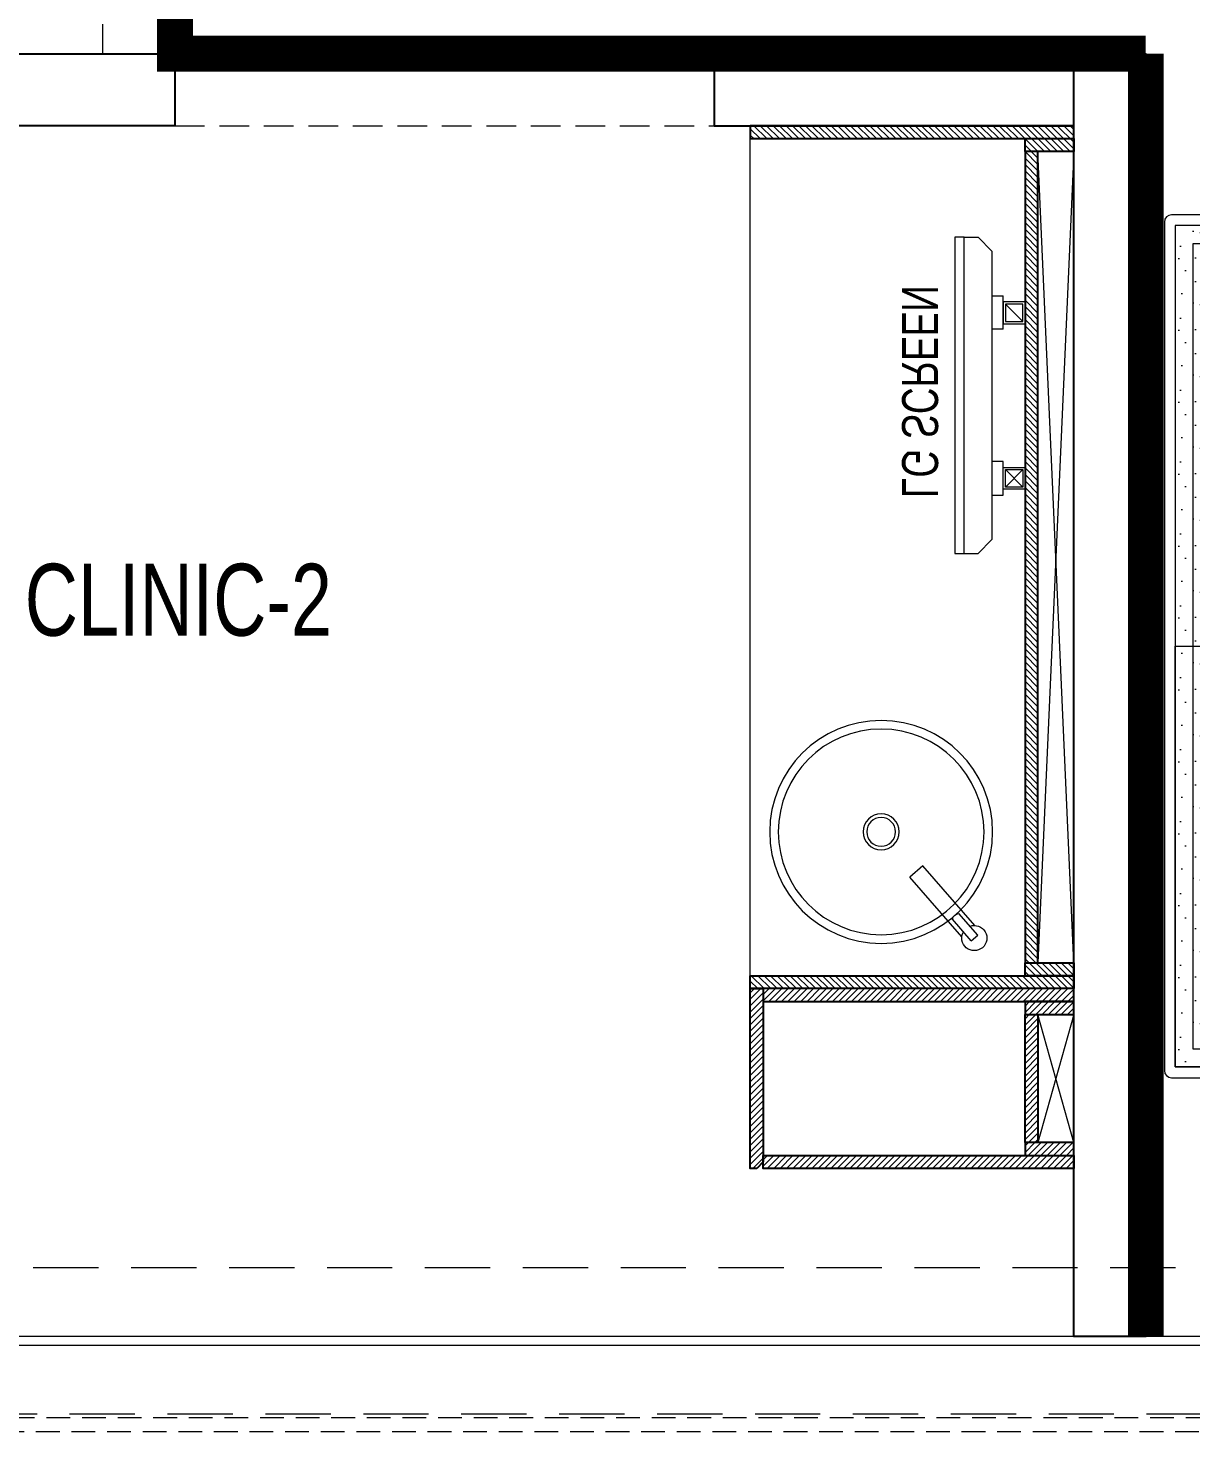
# Model space of a CAD drawing. Header units: feet. Extents: x 2963186 to 2977669, y -5470406 to -5462756.
# Drawn here: x 2964786 to 2966402, y -5470401 to -5468449 of the extents above; entities that cross this region are included whole.
import ezdxf

# ---------------------------------------------------------------- set-up
doc = ezdxf.new("R2010")
doc.units = ezdxf.units.FT
doc.header["$LTSCALE"] = 33
doc.header["$MEASUREMENT"] = 0
for name, pattern in [('a_p6_plan_L18$0$HIDDEN', [0.375, 0.25, -0.125]), ('ACAD_ISO03W100', [30, 12, -18]), ('HIDDEN2', [4.7624999999999975, 3.174999999999998, -1.587499999999999]), ('HIDDENX2', [0.75, 0.5, -0.25])]:
    doc.linetypes.add(name, pattern=pattern)
for name, color, linetype, lineweight in [('A-Glazing', 4, 'Continuous', 20), ('A-shutter', 8, 'Continuous', 18), ('beam', 90, 'Continuous', 9), ('Floor-Unit', 1, 'Continuous', 13), ('LENS-CURTAIN', 5, 'a_p6_plan_L18$0$HIDDEN', 9), ('LENS-HATCH', 251, 'Continuous', 5), ('LENS-PARTITION', 21, 'Continuous', 25), ('LENS-TEXT', 31, 'Continuous', 5), ('LENS_DIMENSION', 193, 'Continuous', 0), ('LK-FF&E FLOOR', 1, 'Continuous', 9), ('LK-FF&E WALL', 1, 'Continuous', 9), ('LK-FLUTTED FINISH', 20, 'Continuous', 30), ('LK-IT', 3, 'Continuous', 18), ('LK-MIRROR', 133, 'Continuous', 13), ('LN-ELEVATION-1', 81, 'Continuous', 25), ('LN-ELEVATION-2', 103, 'Continuous', 20), ('LN-ELEVATION-3', 125, 'Continuous', 18), ('LN-ELEVATION-5', 167, 'Continuous', 5), ('LN-HATCH', 251, 'Continuous', 0), ('rolling shutter', 1, 'Continuous', 5), ('TV', 92, 'Continuous', 18)]:
    doc.layers.add(name, color=color, linetype=linetype, lineweight=lineweight)
doc.styles.add('LK TXT', font='GILC____.TTF', dxfattribs={"height": 100})
doc.styles.get("Standard").update_dxf_attribs({"font": 'GILC____.TTF'})
pattern_1 = [(44.99999999999998, (35858.5, -100655.3575484328), (-4.419417382415918, 4.419417382415923), [])]

# ---------------------------------------------------------------- blocks, each defined once
blk = doc.blocks.new('*U45')
at = {"layer": 'A-shutter', "color": 5, "linetype": 'HIDDENX2', "ltscale": 2}
blk.add_lwpolyline([(41037270.57442116, -1561544.224196389), (41037270.57442135, -1561564.224196389), (41041347.97442124, -1561564.224191636), (41041347.97442105, -1561544.224191635)], close=True, dxfattribs=at)
blk = doc.blocks.new('A$Ccaeba2c0')
at = {"layer": 'beam', "linetype": 'a_p6_plan_L18$0$HIDDEN', "lineweight": 5, "ltscale": 11}
blk.add_lwpolyline([(-10033, 203.2000000001862), (-14020.79999999981, 203.2000000001862), (-14020.79999999981, 0), (-10033, 0)], close=True, dxfattribs=at)
at = {"layer": 'rolling shutter', "color": 2, "xscale": -1}
blk.add_blockref('*U45', (41027282.57442129, 1561539.224195756), dxfattribs=at)
blk = doc.blocks.new('2 seater bench')
at = {"layer": 'LENS-HATCH', "lineweight": 0}
h = blk.add_hatch(dxfattribs=at)
h.set_pattern_fill('STIP1', color=177, scale=100, angle=269.9999999999999, pattern_type=2)
h.set_pattern_definition([(270, (6617251.078707985, -170421.6063060569), (100, -1.516e-13), [0, -100]), (270, (6617235.078707984, -170433.6063060569), (100, -1.516e-13), [0, -100]), (270, (6617211.078707985, -170428.6063060569), (100, -1.516e-13), [0, -100]), (270, (6617188.078707985, -170463.6063060569), (100, -1.516e-13), [0, -100]), (270, (6617224.078707985, -170460.6063060569), (100, -1.516e-13), [0, -100]), (270, (6617248.078707985, -170487.6063060569), (100, -1.516e-13), [0, -100]), (270, (6617255.078707985, -170452.6063060569), (100, -1.516e-13), [0, -100]), (270, (6617214.078707985, -170494.6063060569), (100, -1.516e-13), [0, -100]), (270, (6617182.078707985, -170489.6063060569), (100, -1.516e-13), [0, -100]), (270, (6617167.078707985, -170415.6063060568), (100, -1.516e-13), [0, -100]), (270, (6617187.078707985, -170433.6063060569), (100, -1.516e-13), [0, -100]), (270, (6617168.078707984, -170447.6063060569), (100, -1.516e-13), [0, -100]), (270, (6617232.078707985, -170508.6063060569), (100, -1.516e-13), [0, -100]), (270, (6617207.078707984, -170476.6063060568), (100, -1.516e-13), [0, -100]), (270, (6617240.078707984, -170468.6063060569), (100, -1.516e-13), [0, -100]), (270, (6617231.078707984, -170485.6063060569), (100, -1.516e-13), [0, -100]), (270, (6617204.078707985, -170449.6063060568), (100, -1.516e-13), [0, -100]), (270, (6617258.078707984, -170477.6063060569), (100, -1.516e-13), [0, -100]), (270, (6617199.078707984, -170508.6063060569), (100, -1.516e-13), [0, -100]), (270, (6617169.078707985, -170505.6063060569), (100, -1.516e-13), [0, -100])])
h.paths.add_polyline_path([(585, 210), (0, 210), (0, -210), (585, -210)])
h.paths.add_polyline_path([(0, 245), (0, -210)])
h.paths.add_polyline_path([(-585, 210), (0, 210), (0, -210), (-585, -210)])
at = {"layer": 'LN-ELEVATION-2', "ltscale": 0.5}
for points in [[(-585, 210), (0, 210), (0, -210), (-585, -210)], [(585.0000000009313, 210), (0, 210), (0, -210), (585.0000000009313, -210)]]:
    blk.add_lwpolyline(points, close=True, dxfattribs=at)
at = {"layer": 'LN-ELEVATION-5', "ltscale": 0.5}
blk.add_lwpolyline([(590, 225), (-590, 225, 0.4142135623730951), (-600, 215), (-600, -215, 0.4142135623730951), (-590, -225), (590, -225, 0.4142135623730951), (600, -215), (600, 215, 0.4142135623730951)], format="xyb", close=True, dxfattribs=at)
blk.add_lwpolyline([(585, 210), (-585, 210), (-585, -210), (585, -210)], close=True, dxfattribs=at)
at = {"layer": 'LN-ELEVATION-5', "linetype": 'HIDDEN2', "ltscale": 11}
blk.add_lwpolyline([(-560, 185), (560.0000000009313, 185), (560.0000000009313, -185), (-560, -185)], close=True, dxfattribs=at)
blk = doc.blocks.new('rtf')
at = {"color": 0, "linetype": 'ByBlock', "lineweight": -2}
for p, q in [((16412.5253540573, -172798.8148984113), (16452.40026456733, -172798.8148984113)), ((16412.5253540573, -172810.8148984113), (16412.5253540573, -172798.8148984113)), ((16425.26329468148, -172793.1007600746), (16535.26329468148, -172793.1007600746)), ((16535.26329468148, -172793.1007600746), (16535.26329468148, -172817.1007600746)), ((16412.5253540573, -172810.8148984113), (16452.40026456733, -172810.8148984113)), ((16425.26329468148, -172817.1007600746), (16535.26329468148, -172817.1007600746))]:
    blk.add_line(p, q, dxfattribs=at)
for centre, radius, start, end in [((16412.5253540573, -172805.1007600746), 17.5, 21.05058810897431, 340.9421780194656), ((16444.53660690578, -172804.8148984114), 9.891264419597851, 322.656233941354, 37.34376605891414)]:
    blk.add_arc(centre, radius, start, end, dxfattribs=at)
blk = doc.blocks.new('dsg')
at = {"color": 0, "linetype": 'ByBlock', "lineweight": -2}
for radius in [155, 143, 25, 20]:
    blk.add_circle((11491.5035008227, -171102.5847399924), radius, dxfattribs=at)
blk.add_blockref('rtf', (-5117.472106590168, 1702.9323767405), dxfattribs=at)
blk = doc.blocks.new('CLINIC - CABINET SINK')
at = {"layer": 'LN-HATCH', "ltscale": 0.5}
h = blk.add_hatch(dxfattribs=at)
h.set_pattern_fill('ANSI31', color=256, scale=2)
h.set_pattern_definition([(45, (4052861.500382861, 1708016.355767586), (-4.490128060534575, 4.490128060534575), [])])
h.paths.add_polyline_path([(-563.359543572413, 156.9999999999999), (564.640456427587, 156.9999999999999), (564.640456427587, 174.9999999999999), (-563.359543572413, 174.9999999999999)])
h.paths.add_polyline_path([(582.6404564275867, 225), (600.6404564275867, 225), (600.6404564275867, -225), (582.6404564275867, -225)])
h.paths.add_polyline_path([(564.640456427587, 225), (582.6404564275867, 225), (582.6404564275867, 156.9999999999999), (564.640456427587, 156.9999999999999)])
h.paths.add_polyline_path([(-581.359543572413, 225), (-599.359543572413, 225), (-599.359543572413, -225), (-581.359543572413, -225)])
h.paths.add_polyline_path([(-581.359543572413, 225), (-563.359543572413, 225), (-563.359543572413, 156.9999999999999), (-581.359543572413, 156.9999999999999)])
at = {"layer": 'LN-ELEVATION-1', "ltscale": 0.5}
for points in [[(-581.359543572413, 225), (-599.359543572413, 225), (-599.359543572413, -225), (-581.359543572413, -225)], [(-581.359543572413, 225), (-563.359543572413, 225), (-563.359543572413, 156.9999999999999), (-581.359543572413, 156.9999999999999)], [(564.640456427587, 225), (582.6404564275867, 225), (582.6404564275867, 156.9999999999999), (564.640456427587, 156.9999999999999)], [(582.6404564275867, 225), (600.6404564275867, 225), (600.6404564275867, -225), (582.6404564275867, -225)], [(-563.359543572413, 156.9999999999999), (564.640456427587, 156.9999999999999), (564.640456427587, 174.9999999999999), (-563.359543572413, 174.9999999999999)]]:
    blk.add_lwpolyline(points, close=True, dxfattribs=at)
at = {"layer": 'LN-ELEVATION-2', "ltscale": 0.5}
blk.add_line((582.6404564275867, -225), (-581.359543572413, -225), dxfattribs=at)
at = {"layer": 'LN-HATCH', "ltscale": 0.5}
for p, q in [((564.640456427587, 225), (-563.359543572413, 174.9999999999999)), ((-563.359543572413, 225), (564.640456427587, 174.9999999999999))]:
    blk.add_line(p, q, dxfattribs=at)
at = {"layer": 'LN-ELEVATION-3', "xscale": -1, "rotation": 41.1558274151866}
blk.add_blockref('dsg', (-103569.3304926871, 136346.6509754679), dxfattribs=at)
blk = doc.blocks.new('CLINIC SCREEN')
at = {"layer": 'TV'}
for p, q in [((-103.1090284836336, 42.85441964946222), (-127.4114311772946, 18.55201695591665)), ((-127.4114311772946, 42.85441964946222), (-103.1090284836336, 18.55201695591665)), ((102.7052824410566, 42.85441964946222), (127.007685134602, 18.55201695591665))]:
    blk.add_line(p, q, dxfattribs=at)
at = {"layer": 'TV', "ltscale": 12}
for p, q in [((-220.0000000000082, -19.41163062257681), (-200.5883693773149, 0)), ((200.5883693773149, 0), (-200.5883693773149, 0)), ((-138.5315413423604, 0), (-138.5315413423604, 15.514207008644)), ((-138.5315413423604, 15.514207008644), (-91.98892031613741, 15.514207008644)), ((-91.98892031613741, 15.514207008644), (-91.98892031613741, 0)), ((91.98892031610741, 15.514207008644), (91.98892031610741, 0)), ((91.98892031610741, 15.514207008644), (138.5315413423595, 15.514207008644)), ((138.5315413423595, 0), (138.5315413423595, 15.514207008644)), ((219.9999999999918, -19.41163062257681), (200.5883693773149, 0)), ((-220.0000000000082, -38.82326124538668), (-220.0000000000082, -19.41163062257681)), ((219.9999999999918, -38.82326124538668), (219.9999999999918, -19.41163062257681))]:
    blk.add_line(p, q, dxfattribs=at)
at = {"layer": 'TV'}
for points in [[(-130.4492315140169, 15.51421661919448), (-100.0712281470269, 15.51421661919448), (-100.0712281470269, 45.89221998606814), (-130.4492315140169, 45.89221998606814)], [(-127.4114311772946, 18.55201695591665), (-103.1090284836336, 18.55201695591665), (-103.1090284836336, 42.85441964946222), (-127.4114311772946, 42.85441964946222)], [(130.0454854713243, 15.51421661919448), (99.66748210433435, 15.51421661919448), (99.66748210433435, 45.89221998606814), (130.0454854713243, 45.89221998606814)], [(127.007685134602, 18.55201695591665), (102.7052824410566, 18.55201695591665), (102.7052824410566, 42.85441964946222), (127.007685134602, 42.85441964946222)]]:
    blk.add_lwpolyline(points, close=True, dxfattribs=at)
at = {"layer": 'TV', "ltscale": 12}
blk.add_lwpolyline([(-220.0000000000082, -51.71278328332107), (-220.0000000000082, -38.82326124538668), (219.9999999999918, -38.82326124538668), (219.9999999999918, -51.71278328332107)], close=True, dxfattribs=at)
at = {"layer": 'Floor-Unit', "color": 0, "ltscale": 2, "insert": (5.199680584678389, -100.4085774972336), "char_height": 50, "attachment_point": 5}
blk.add_mtext_dynamic_manual_height_columns('LG SCREEN', width=466.4796511627907, gutter_width=12.5, heights=[0], dxfattribs=at)
blk = doc.blocks.new('CLINIC - MOP CLOSET')
at = {"layer": 'LN-HATCH', "ltscale": 0.5}
h = blk.add_hatch(dxfattribs=at)
h.set_pattern_fill('ANSI31', color=256, scale=50, angle=360)
h.set_pattern_definition(pattern_1)
h.paths.add_polyline_path([(-106.3595435724128, 216), (-124.3595435724128, 216), (-124.3595435724128, -216), (-106.3595435724128, -216)])
h = blk.add_hatch(dxfattribs=at)
h.set_pattern_fill('ANSI31', color=256, scale=50, angle=360)
h.set_pattern_definition(pattern_1)
h.paths.add_polyline_path([(-106.3595435724128, 216), (-88.35954357241282, 216), (-88.35954357241282, 148), (-106.3595435724128, 148)])
h = blk.add_hatch(dxfattribs=at)
h.set_pattern_fill('ANSI31', color=256, scale=50, angle=360)
h.set_pattern_definition(pattern_1)
h.paths.add_polyline_path([(89.64045642758717, 216), (107.6404564275872, 216), (107.6404564275872, 148), (89.64045642758717, 148)])
h = blk.add_hatch(dxfattribs=at)
h.set_pattern_fill('ANSI31', color=256, scale=50, angle=360)
h.set_pattern_definition(pattern_1)
h.paths.add_polyline_path([(107.6404564275872, 216), (125.6404564275872, 216), (125.6404564275872, -216), (107.6404564275872, -216)])
h = blk.add_hatch(dxfattribs=at)
h.set_pattern_fill('ANSI31', color=256, scale=50, angle=360)
h.set_pattern_definition(pattern_1)
h.paths.add_polyline_path([(-88.35954357241282, 148), (89.64045642758717, 148), (89.64045642758717, 166), (-88.35954357241282, 166)])
h = blk.add_hatch(dxfattribs=at)
h.set_pattern_fill('ANSI31', color=256, scale=50, angle=360)
h.set_pattern_definition([(44.99999999999998, (35894.5, -101037.3575484328), (-4.419417382415918, 4.419417382415923), [])])
h.paths.add_polyline_path([(-115.3595435724055, -216), (-124.3595435724128, -225), (-124.3595435724128, -234), (125.6404564275872, -234), (125.6404564275872, -216)])
at = {"layer": 'LN-ELEVATION-1', "ltscale": 0.5}
for points in [[(-106.3595435724128, 216), (-124.3595435724128, 216), (-124.3595435724128, -216), (-106.3595435724128, -216)], [(-106.3595435724128, 216), (-88.35954357241282, 216), (-88.35954357241282, 148), (-106.3595435724128, 148)], [(89.64045642758717, 216), (107.6404564275872, 216), (107.6404564275872, 148), (89.64045642758717, 148)], [(107.6404564275872, 216), (125.6404564275872, 216), (125.6404564275872, -216), (107.6404564275872, -216)], [(-88.35954357241282, 148), (89.64045642758717, 148), (89.64045642758717, 166), (-88.35954357241282, 166)], [(-124.3595435724128, -225), (-124.3595435724128, -234), (125.6404564275872, -234), (125.6404564275872, -216), (-115.3595435724128, -216)]]:
    blk.add_lwpolyline(points, close=True, dxfattribs=at)
at = {"layer": 'LN-HATCH', "ltscale": 0.5}
for p, q in [((89.64045642758717, 216), (-88.35954357241282, 166)), ((-88.35954357241282, 216), (89.64045642758717, 166))]:
    blk.add_line(p, q, dxfattribs=at)

msp = doc.modelspace()

# ---------------------------------------------------------------- linework, layer by layer
at = {"layer": 'A-Glazing'}
msp.add_lwpolyline([(2967606.030762585, -5470268.139154066), (2963618.230762585, -5470268.139154066), (2963618.230762585, -5470280.139154067), (2967606.030762585, -5470280.139154067)], close=True, dxfattribs=at)
at = {"layer": 'LENS-CURTAIN', "ltscale": 5}
for points in [[(2964889.630762585, -5467734.339154068), (2964989.630762585, -5467734.339154068), (2964989.630762585, -5468484.339154068), (2964889.630762585, -5468484.339154068)], [(2964989.630762585, -5468584.339154069), (2965739.630762585, -5468584.339154069), (2965739.630762585, -5468484.339154068), (2964989.630762585, -5468484.339154068)]]:
    msp.add_lwpolyline(points, close=True, dxfattribs=at)
at = {"layer": 'LENS-PARTITION'}
for points in [[(2964989.630762585, -5468584.339154069), (2963389.630762585, -5468584.339154069), (2963389.630762585, -5468484.339154068), (2964989.630762585, -5468484.339154068)], [(2965739.630762585, -5468584.339154069), (2966239.630762585, -5468584.339154069), (2966239.630762585, -5468484.339154068), (2965739.630762585, -5468484.339154068)], [(2966239.630762585, -5468484.339154068), (2966339.630762585, -5468484.339154068), (2966339.630762585, -5470268.139154066), (2966239.630762585, -5470268.139154066)]]:
    msp.add_lwpolyline(points, close=True, dxfattribs=at)
at = {"layer": 'LK-FLUTTED FINISH', "linetype": 'ACAD_ISO03W100', "ltscale": 0.05, "const_width": 50}
msp.add_lwpolyline([(2966339.630762585, -5468484.339154068), (2964989.630762585, -5468484.339154068), (2964989.630762583, -5464736.905821353), (2964989.630762583, -5464736.905821353)], dxfattribs=at)
at = {"layer": 'LK-MIRROR', "linetype": 'ACAD_ISO03W100', "ltscale": 0.05, "const_width": 50}
msp.add_lwpolyline([(2966339.630762585, -5470268.139154066), (2966339.630762585, -5468484.339154068)], dxfattribs=at)

# ---------------------------------------------------------------- block references
at = {"layer": 'LENS_DIMENSION'}
msp.add_blockref('A$Ccaeba2c0', (2977639.030762584, -5470375.739154068), dxfattribs=at)
at = {"layer": 'LK-FF&E FLOOR', "rotation": 90}
msp.add_blockref('2 seater bench', (2966590.474523812, -5469308.254142958), dxfattribs=at)
at = {"layer": 'LK-FF&E WALL', "rotation": 270}
msp.add_blockref('CLINIC - CABINET SINK', (2966014.630762586, -5469183.698697641), dxfattribs=at)
at = {"layer": 'LK-FF&E WALL', "xscale": -1, "rotation": 270}
msp.add_blockref('CLINIC - MOP CLOSET', (2966023.630762585, -5469909.979610496), dxfattribs=at)
at = {"layer": 'LK-IT', "xscale": -1, "rotation": 269.9999999999999}
msp.add_blockref('CLINIC SCREEN', (2966125.73854261, -5468959.339154067), dxfattribs=at)

# ---------------------------------------------------------------- texts
at = {"layer": 'LENS-TEXT', "color": 0, "linetype": 'Continuous', "ltscale": 3, "insert": (2964994.449324496, -5469244.230081527), "char_height": 100, "attachment_point": 5, "style": 'LK TXT'}
msp.add_mtext_dynamic_manual_height_columns('CLINIC-2', width=396.4215116279063, gutter_width=0.9999999999999992, heights=[0], dxfattribs=at)

doc.saveas('drawing.dxf')
